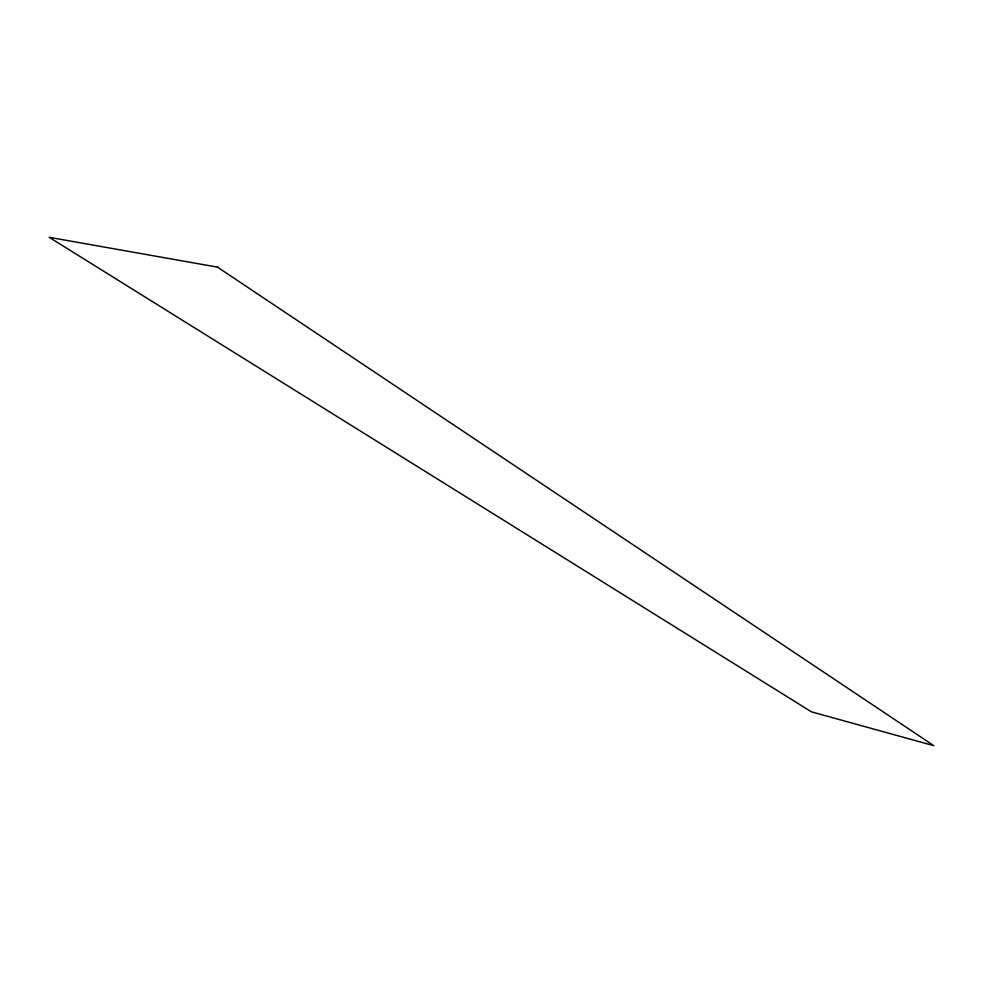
<?xml version="1.0" encoding="UTF-8"?>
<svg xmlns="http://www.w3.org/2000/svg" width="983" height="983" viewBox="0 0 983 983"><rect width="100%" height="100%" fill="white"/><g stroke="black" fill="none" stroke-linecap="round" stroke-linejoin="round"><path stroke-width="1.47" d="M217.489 267.143L49.15 237.296L811.479 711.852L933.85 745.704L217.489 267.143"/></g></svg>
